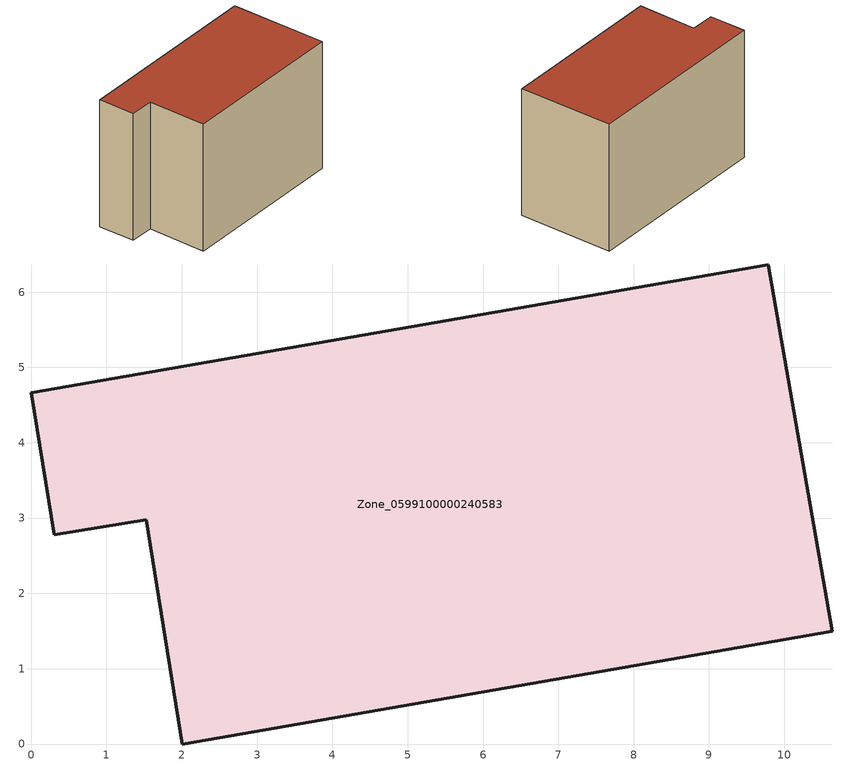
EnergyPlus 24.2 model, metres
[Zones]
Zone_0599100000240583
 floor ground (C_G): 1.53,2.98 0.31,2.78 0,4.66 9.79,6.36 10.64,1.5 2.01,0 z0
 wall outside (C_F): 9.79,6.36 0,4.66 0.31,2.78 1.53,2.98 2.01,0 10.64,1.5 9.79,6.36 z0:6.68
 roof outside (C_R): 2.01,0 10.64,1.5 9.79,6.36 0,4.66 0.31,2.78 1.53,2.98 z6.68
[BUILDING]
Pand.0599100000240583: North Axis=0; Terrain=City; Loads Convergence Tolerance Value=0.04; Temperature Convergence Tolerance Value=0.4; Solar Distribution=FullExterior; Maximum Number of Warmup Days=25; Minimum Number of Warmup Days=1
[Site:Location]
Rotterdam.The.Hague.AP_ZH_NLD Design_Conditions: Latitude=51.96; Longitude=4.45; Time Zone=1; Elevation=-4.5
[SITE:GROUNDTEMPERATURE:BUILDINGSURFACE]
18, 18, 18, 18, 18, 18, 18, 18, 18, 18, 18, 18
[MATERIAL] Thermal Absorptance=0.9; Solar Absorptance=0.7; Visible Absorptance=0.7
Name | Roughness | Thickness | Conductivity | Density | Specific Heat
G.TI.1946 | MediumSmooth | 0.15 | 1 | 540 | 1210
F.TI.1946 | Rough | 0.3 | 0.857143 | 1920 | 840
R.TI.1946 | MediumRough | 0.2 | 0.1 | 1500 | 1000
[CONSTRUCTION]
C_G: G.TI.1946
C_F: F.TI.1946
C_R: R.TI.1946
[ZONE]
Zone_0599100000240583: Type=1; Multiplier=1; Ceiling Height=Autocalculate; Volume=Autocalculate; Floor Area=autocalculate; Part of Total Floor Area=Yes
[ZONEINFILTRATION:DESIGNFLOWRATE]
Infil_Zone_0599100000240583: Zone or ZoneList or Space or SpaceList=Zone_0599100000240583; Schedule=AlwaysOn; Design Flow Rate Calculation Method=Flow/Area; Flow Rate per Floor Area=0.003; Constant Term Coefficient=1; Temperature Term Coefficient=0; Velocity Term Coefficient=0; Velocity Squared Term Coefficient=0
[HVACTEMPLATE:ZONE:IDEALLOADSAIRSYSTEM]
Zone_0599100000240583: Maximum Heating Supply Air Temperature=50; Minimum Cooling Supply Air Temperature=13; Maximum Heating Supply Air Humidity Ratio=0.0156; Minimum Cooling Supply Air Humidity Ratio=0.0077; Heating Limit=NoLimit; Cooling Limit=NoLimit; Dehumidification Control Type=ConstantSensibleHeatRatio; Cooling Sensible Heat Ratio=0.7; Dehumidification Setpoint=60; Humidification Control Type=None; Humidification Setpoint=30; Outdoor Air Method=None; Outdoor Air Flow Rate per Person=0.00944; Outdoor Air Flow Rate per Zone Floor Area=0; Outdoor Air Flow Rate per Zone=0; Demand Controlled Ventilation Type=None; Outdoor Air Economizer Type=NoEconomizer; Heat Recovery Type=None; Sensible Heat Recovery Effectiveness=0.7; Latent Heat Recovery Effectiveness=0.65
[ZONECONTROL:THERMOSTAT]
ThermostatControl_Zone_0599100000240583: Zone or ZoneList=Zone_0599100000240583; Control Type Schedule=DualSetpointControlType; Control 1=Thermostat_Zone_0599100000240583; Temperature Difference Between Cutout And Setpoint=0
[THERMOSTATSETPOINT:DUALSETPOINT]
Thermostat_Zone_0599100000240583: Heating Setpoint Temperature Schedule=HeatingSetpoint_Zone_0599100000240583; Cooling Setpoint Temperature Schedule=CoolingSetpoint_Zone_0599100000240583
[SCHEDULE:COMPACT]
HeatingSetpoint_Zone_0599100000240583: Through: 12/31, For: AllDays, Until: 24:00, 21
CoolingSetpoint_Zone_0599100000240583: Through: 12/31, For: AllDays, Until: 24:00, 24
DualSetpointControlType: Through: 12/31, For: AllDays, Until: 24:00, 4
AlwaysOn: Through: 12/31, For: AllDays, Until: 24:00, 1
